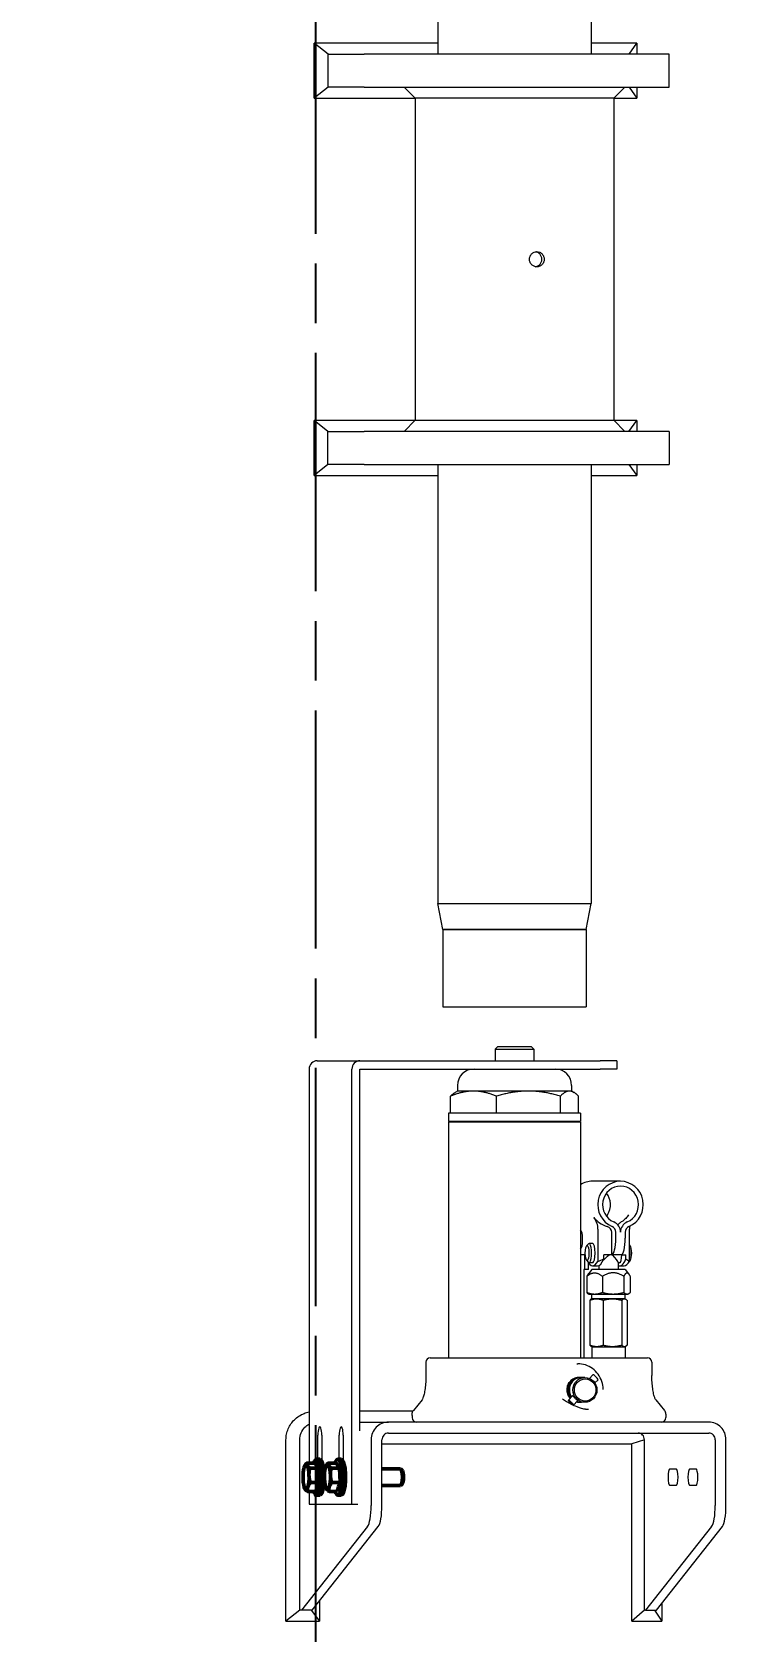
# Model space of a CAD drawing. Header units: inches. Extents: x 15 to 402, y 6 to 261.
# Drawn here: x 297.16 to 312.89, y 74.76 to 111.01 of the extents above; entities that cross this region are included whole.
import ezdxf

# ---------------------------------------------------------------- set-up
doc = ezdxf.new("R2010")
doc.units = ezdxf.units.IN
doc.header["$LTSCALE"] = 12
doc.header["$MEASUREMENT"] = 0
doc.linetypes.add('CHAIN', pattern=[0.7087, 0.4724, -0.0591, 0.1181, -0.0591])
doc.layers.add('Centerline', color=5, linetype='CHAIN', lineweight=25, true_color=0x0000ff)
doc.layers.add('Dimension (ANSI)', color=7, linetype='Continuous', lineweight=25)
doc.layers.add('Visible (ANSI)', color=7, linetype='Continuous', lineweight=50)
doc.styles.add('MEMCOR Medium', font='arial.ttf')
doc.dimstyles.new('Default (ANSI)', dxfattribs={"dimscale": 12, "dimtxt": 0.15, "dimasz": 0.098425, "dimexe": 0.125, "dimexo": 0.0625, "dimgap": 0.031496, "dimtad": 0, "dimtih": 1, "dimtoh": 1, "dimdec": 4, "dimrnd": 1e-08, "dimzin": 3, "dimdsep": 46, "dimlunit": 5, "dimtxsty": 'MEMCOR Medium', "dimcen": 0.09, "dimdle": 0.393701, "dimclrd": 256, "dimclre": 256, "dimclrt": 256, "dimadec": 0, "dimazin": 1, "dimtfac": 0.8, "dimtofl": 0, "dimtmove": 0, "dimatfit": 3, "dimfxl": 1, "dimfrac": 1, "dimtolj": 1, "dimtzin": 4, "dimlwd": -1, "dimlwe": -1, "dimarcsym": 0})

# ---------------------------------------------------------------- blocks, each defined once
blk = doc.blocks.new('*D27')
at = {"layer": 'Defpoints', "color": 0, "transparency": 16777216}
for p in [(303.179, 130.769), (255.165, 40.014), (282.974, 40.014)]:
    blk.add_point(p, dxfattribs=at)
at = {"layer": 'Dimension (ANSI)', "transparency": 16777216}
for p, q in [((302.429, 130.769), (253.665, 130.769)), ((255.165, 129.588), (255.165, 91.538)), ((255.165, 41.195), (255.165, 79.246)), ((282.224, 40.014), (253.665, 40.014))]:
    blk.add_line(p, q, dxfattribs=at)
for points in [[(254.968, 129.588), (255.362, 129.588), (255.165, 130.769)], [(254.968, 41.195), (255.362, 41.195), (255.165, 40.014)]]:
    blk.add_solid(points, dxfattribs=at)
at = {"layer": 'Dimension (ANSI)', "transparency": 16777216, "char_height": 1.8, "attachment_point": 5, "style": 'MEMCOR Medium'}
for s, insert in [('\\A1; \\fArial|b0|i0;\\H1.8000;90{\\H0.8x;\\S3#4;} in', (255.165, 87.241)), ('\\A1;[2305.2 mm]{\\P\\fArial|b0|i0;\\H1.8000;SHIPPING HEIGHT\\P\\fArial|b0|i0;\\H1.8000;REF.}', (255.165, 81.095))]:
    blk.add_mtext(s, dxfattribs=dict(at, insert=insert))

msp = doc.modelspace()

# ---------------------------------------------------------------- linework, layer by layer
at = {"layer": 'Centerline', "linetype": 'CHAIN', "ltscale": 0.952448}
msp.add_line((303.598631, 41.641518), (303.598631, 131.815395), dxfattribs=at)
at = {"layer": 'Visible (ANSI)', "linetype": 'Continuous', "lineweight": 18}
for p, q in [((306.362723, 121.014122), (306.362723, 110.514122)), ((309.832723, 121.014122), (309.832723, 110.514122)), ((303.560516, 109.515231), (303.560516, 110.763013)), ((306.362723, 110.763013), (303.560516, 110.763013)), ((303.872905, 110.514122), (303.560516, 110.763013)), ((310.866131, 110.763013), (309.832723, 110.763013)), ((310.693495, 110.514122), (310.866131, 110.763013)), ((310.866131, 110.763013), (310.866131, 110.514122)), ((303.872905, 110.514122), (304.687428, 110.514122)), ((303.872905, 109.764122), (303.872905, 110.514122)), ((311.597723, 110.514122), (304.687428, 110.514122)), ((311.597723, 109.764122), (311.597723, 110.514122)), ((303.872905, 109.764122), (303.560516, 109.515231)), ((303.560516, 109.515231), (305.846615, 109.515231)), ((304.687428, 109.764122), (303.872905, 109.764122)), ((304.687428, 109.764122), (311.597723, 109.764122)), ((305.847723, 109.514122), (305.597723, 109.764122)), ((305.847723, 109.514122), (305.847723, 102.214122)), ((310.347723, 109.514122), (305.847723, 109.514122)), ((310.347723, 109.514122), (310.597723, 109.764122)), ((310.347723, 109.514122), (310.347723, 102.214122)), ((310.348832, 109.515231), (310.866131, 109.515231)), ((310.693495, 109.764122), (310.866131, 109.515231)), ((310.866131, 109.764122), (310.866131, 109.515231)), ((303.560516, 100.965231), (303.560516, 102.213013)), ((305.846615, 102.213013), (303.560516, 102.213013)), ((303.8677, 101.964122), (303.560516, 102.213013)), ((303.8677, 101.964122), (304.687428, 101.964122)), ((303.8677, 101.214122), (303.8677, 101.964122)), ((311.597723, 101.964122), (304.687428, 101.964122)), ((305.847723, 102.214122), (305.597723, 101.964122)), ((305.847723, 102.214122), (310.347723, 102.214122)), ((310.347723, 102.214122), (310.597723, 101.964122)), ((310.866131, 102.213013), (310.348832, 102.213013)), ((310.68829, 101.964122), (310.866131, 102.213013)), ((310.866131, 102.213013), (310.866131, 101.964122)), ((311.597723, 101.964122), (311.597723, 101.214122)), ((303.8677, 101.214122), (303.560516, 100.965231)), ((304.687428, 101.214122), (303.8677, 101.214122)), ((304.687428, 101.214122), (311.597723, 101.214122)), ((306.362723, 101.214122), (306.362723, 91.264122)), ((309.832723, 101.214122), (309.832723, 91.264122)), ((310.68829, 101.214122), (310.866131, 100.965231)), ((310.866131, 101.214122), (310.866131, 100.965231)), ((303.560516, 100.965231), (306.362723, 100.965231)), ((309.832723, 100.965231), (310.866131, 100.965231)), ((306.362723, 91.264122), (309.832723, 91.264122)), ((306.362723, 91.264122), (309.585534, 91.264122)), ((306.472723, 90.674122), (306.362723, 91.264122)), ((309.585534, 91.264122), (309.832723, 91.264122)), ((309.722723, 90.674122), (309.832723, 91.264122)), ((306.472723, 90.674122), (309.722723, 90.674122)), ((306.472723, 90.674122), (306.472723, 88.924122)), ((309.722723, 90.674122), (306.472723, 90.674122)), ((309.722723, 90.674122), (309.722723, 88.924122)), ((306.472723, 88.924122), (309.722723, 88.924122)), ((307.710223, 88.014122), (307.660223, 87.964122)), ((307.660223, 87.964122), (308.535223, 87.964122)), ((307.660223, 87.964122), (307.660223, 87.701622)), ((308.485223, 88.014122), (307.710223, 88.014122)), ((308.485223, 88.014122), (308.535223, 87.964122)), ((308.535223, 87.964122), (308.535223, 87.701622)), ((303.443297, 87.514083), (303.443297, 78.584759)), ((303.625234, 87.701622), (304.595641, 87.701622)), ((304.413705, 77.654013), (304.413705, 87.514083)), ((304.595603, 79.312521), (304.595603, 87.514083)), ((304.595641, 87.701622), (310.038116, 87.701622)), ((304.595641, 87.514122), (310.038116, 87.514122)), ((310.416815, 87.701622), (310.038116, 87.701622)), ((310.416815, 87.514122), (310.038116, 87.514122)), ((310.416815, 87.701622), (310.416815, 87.514122)), ((306.804098, 87.139122), (306.804098, 87.014122)), ((309.391349, 87.139122), (309.391349, 87.014122)), ((306.648598, 86.514122), (306.648598, 86.89858)), ((306.804098, 87.014122), (306.752236, 86.984179)), ((307.167797, 87.014122), (306.804098, 87.014122)), ((308.411559, 87.014122), (307.167797, 87.014122)), ((307.686996, 86.514122), (307.686996, 86.89858)), ((309.341485, 87.014122), (308.411559, 87.014122)), ((309.136122, 86.514122), (309.136122, 86.89858)), ((309.391349, 87.014122), (309.341485, 87.014122)), ((309.391349, 87.014122), (309.443211, 86.984179)), ((309.546849, 86.514122), (309.546849, 86.89858)), ((306.648598, 86.514122), (306.603973, 86.514122)), ((306.603973, 86.514122), (306.603973, 86.326622)), ((309.591473, 86.326622), (306.603973, 86.326622)), ((309.591473, 86.306622), (306.603973, 86.306622)), ((306.603973, 86.306622), (306.603973, 80.970372)), ((307.686996, 86.514122), (306.648598, 86.514122)), ((306.728973, 86.306622), (306.728973, 86.326622)), ((309.136122, 86.514122), (307.686996, 86.514122)), ((309.591473, 86.514122), (309.136122, 86.514122)), ((309.466473, 86.306622), (309.466473, 86.326622)), ((309.591473, 86.514122), (309.591473, 86.326622)), ((309.591473, 86.306622), (309.591473, 80.970372)), ((310.498864, 84.970372), (309.862034, 84.970372)), ((309.987381, 83.883469), (309.987381, 83.155949)), ((310.301175, 83.305372), (310.301175, 83.816164)), ((310.39215, 83.680372), (310.39215, 83.816164)), ((310.605578, 83.816164), (310.605578, 83.680372)), ((310.702849, 83.155949), (310.702849, 83.883469)), ((309.730636, 83.506837), (309.776109, 83.555249)), ((309.868203, 83.562199), (309.78938, 83.562199)), ((310.721238, 83.506837), (310.702849, 83.526414)), ((309.686252, 83.305372), (309.591473, 83.305372)), ((309.690327, 82.970372), (309.690327, 83.29299)), ((309.730636, 83.180061), (309.776109, 83.131649)), ((309.7761, 82.970372), (309.7761, 83.114419)), ((309.868203, 83.124699), (309.78938, 83.124699)), ((309.868203, 83.055372), (309.974917, 83.055372)), ((310.007187, 83.062469), (310.007187, 82.970372)), ((310.120781, 83.209471), (310.120781, 83.305372)), ((310.301175, 83.305372), (310.120781, 83.305372)), ((310.514602, 83.305372), (310.301175, 83.305372)), ((310.444687, 83.131234), (310.444687, 82.970372)), ((310.476957, 83.124699), (310.444687, 83.124699)), ((310.476957, 83.055372), (310.583671, 83.055372)), ((310.514602, 83.305372), (310.622822, 83.305372)), ((310.622822, 83.209471), (310.622822, 83.305372)), ((310.721238, 83.180061), (310.702849, 83.160484)), ((309.7761, 82.970372), (309.664179, 82.970372)), ((309.664179, 82.970372), (309.664179, 80.970372)), ((309.735847, 82.815228), (309.735847, 82.446948)), ((309.850937, 82.970372), (309.770897, 82.874984)), ((310.600937, 82.970372), (309.850937, 82.970372)), ((310.087031, 82.815228), (310.087031, 82.446948)), ((310.57712, 82.815228), (310.57712, 82.446948)), ((310.600937, 82.970372), (310.680977, 82.874984)), ((310.716027, 82.815228), (310.716027, 82.446948)), ((309.788437, 82.407872), (309.770897, 82.417998)), ((309.911439, 82.407872), (309.788437, 82.407872)), ((309.850937, 82.307872), (309.835903, 82.299192)), ((309.850937, 82.307872), (309.850937, 82.407872)), ((309.956367, 82.307872), (309.850937, 82.307872)), ((310.332075, 82.407872), (309.911439, 82.407872)), ((310.316913, 82.307872), (309.956367, 82.307872)), ((310.586483, 82.307872), (310.316913, 82.307872)), ((310.646573, 82.407872), (310.332075, 82.407872)), ((310.600937, 82.307872), (310.586483, 82.307872)), ((310.600937, 82.307872), (310.600937, 82.407872)), ((310.600937, 82.307872), (310.615971, 82.299192)), ((310.663437, 82.407872), (310.646573, 82.407872)), ((310.663437, 82.407872), (310.680977, 82.417998)), ((309.80586, 82.274378), (309.80586, 81.253866)), ((310.106874, 82.274378), (310.106874, 81.253866)), ((310.526951, 82.274378), (310.526951, 81.253866)), ((310.646014, 82.274378), (310.646014, 81.253866)), ((309.850937, 81.220372), (309.835903, 81.229052)), ((309.850937, 81.220372), (309.956367, 81.220372)), ((309.850937, 81.220372), (309.850937, 80.970372)), ((309.956367, 81.220372), (310.316913, 81.220372)), ((310.316913, 81.220372), (310.586483, 81.220372)), ((310.586483, 81.220372), (310.600937, 81.220372)), ((310.600937, 81.220372), (310.615971, 81.229052)), ((310.600937, 81.220372), (310.600937, 80.970372)), ((306.089347, 80.870372), (306.089347, 80.569903)), ((306.189347, 80.970372), (306.938077, 80.970372)), ((306.938077, 80.970372), (311.109618, 80.970372)), ((311.209618, 80.870372), (311.209618, 80.569903)), ((309.506244, 80.835997), (309.528697, 80.835997)), ((309.555289, 80.523497), (309.552957, 80.523497)), ((309.573951, 80.523497), (309.571618, 80.523497)), ((309.592613, 80.523497), (309.59028, 80.523497)), ((309.69124, 80.523497), (309.608942, 80.523497)), ((309.874291, 80.585213), (309.794233, 80.50269)), ((309.98913, 80.473805), (309.917289, 80.399752)), ((306.001039, 80.019759), (305.805795, 79.77529)), ((309.410401, 80.107038), (309.31693, 80.010689)), ((309.52524, 79.995629), (309.431769, 79.89928)), ((309.56462, 79.960997), (309.562288, 79.960997)), ((309.583282, 79.960997), (309.580949, 79.960997)), ((309.601944, 79.960997), (309.599611, 79.960997)), ((309.69124, 79.960997), (309.618273, 79.960997)), ((311.297926, 80.019759), (311.49317, 79.77529)), ((305.795101, 79.759271), (304.595603, 79.759271)), ((304.595603, 79.514122), (305.238628, 79.514122)), ((312.499238, 79.514122), (305.238628, 79.514122)), ((305.775329, 79.665044), (305.775329, 79.614122)), ((311.523636, 79.665044), (311.523636, 79.614122)), ((302.918876, 75.003176), (302.918876, 79.114122)), ((303.229394, 75.248325), (303.229394, 79.114122)), ((303.640411, 78.670122), (303.640411, 79.216513)), ((303.731387, 79.216513), (303.731387, 78.624233)), ((304.125615, 78.670122), (304.125615, 79.216513)), ((304.216591, 79.216513), (304.216591, 78.624233)), ((304.84888, 79.114122), (304.84888, 77.625624)), ((305.092473, 77.625624), (305.092473, 79.114122)), ((305.238628, 79.264122), (312.499238, 79.264122)), ((311.039744, 79.114122), (310.757021, 79.018973)), ((311.039744, 75.248325), (311.039744, 79.114122)), ((312.645393, 79.114122), (312.645393, 77.625624)), ((312.888986, 77.625624), (312.888986, 79.114122)), ((305.092473, 79.018973), (310.646953, 79.018973)), ((310.646953, 79.018973), (310.757021, 79.018973)), ((310.757021, 75.003176), (310.757021, 79.018973)), ((311.619054, 78.451622), (311.759648, 78.451622)), ((312.068956, 78.451622), (312.20955, 78.451622)), ((311.759648, 78.076622), (311.619054, 78.076622)), ((312.20955, 78.076622), (312.068956, 78.076622)), ((303.443297, 77.943485), (303.443297, 77.654013)), ((303.443297, 77.654013), (304.413705, 77.654013)), ((304.413705, 77.654013), (304.544498, 77.654013)), ((304.767264, 77.14481), (303.271974, 75.248325)), ((303.515566, 75.248325), (305.010856, 77.14481)), ((312.563776, 77.14481), (311.068486, 75.248325)), ((311.312079, 75.248325), (312.807369, 77.14481)), ((303.681833, 75.459202), (303.681833, 75.003176)), ((303.229394, 75.248325), (302.918876, 75.003176)), ((303.271974, 75.248325), (303.229394, 75.248325)), ((303.515566, 75.248325), (303.271974, 75.248325)), ((303.486823, 75.248325), (303.681833, 75.003176)), ((311.039744, 75.248325), (310.757021, 75.003176)), ((311.068486, 75.248325), (311.039744, 75.248325)), ((311.068486, 75.248325), (311.312079, 75.248325)), ((311.269499, 75.248325), (311.436713, 75.003176)), ((311.436713, 75.4064), (311.436713, 75.003176)), ((302.918876, 75.003176), (303.681833, 75.003176)), ((310.757021, 75.003176), (311.436713, 75.003176))]:
    msp.add_line(p, q, dxfattribs=at)
at = {"layer": 'Visible (ANSI)'}
for p, q in [((303.343017, 78.517395), (303.34646, 78.524215)), ((303.571967, 78.584759), (303.384827, 78.584759)), ((303.645365, 78.46751), (303.458226, 78.46751)), ((303.571967, 78.584759), (303.608666, 78.526135)), ((303.59678, 78.545122), (303.608289, 78.545122)), ((303.608289, 78.670122), (303.685899, 78.670122)), ((303.608666, 78.526135), (303.645365, 78.46751)), ((303.645365, 78.46751), (303.651398, 78.307192)), ((303.828221, 78.517395), (303.831664, 78.524215)), ((304.05717, 78.584759), (303.870031, 78.584759)), ((304.130569, 78.46751), (303.943429, 78.46751)), ((304.05717, 78.584759), (304.09387, 78.526135)), ((304.081983, 78.545122), (304.093493, 78.545122)), ((304.093493, 78.670122), (304.171103, 78.670122)), ((304.09387, 78.526135), (304.130569, 78.46751)), ((304.130569, 78.46751), (304.136601, 78.307192)), ((305.092473, 78.451622), (305.511483, 78.451622)), ((305.55773, 78.408544), (305.522857, 78.445666)), ((303.343017, 78.010849), (303.34341, 78.010071)), ((303.65743, 78.146874), (303.470291, 78.146874)), ((303.626764, 78.045179), (303.596097, 77.943485)), ((303.60805, 77.983122), (303.608289, 77.983122)), ((303.65743, 78.146874), (303.626764, 78.045179)), ((303.651398, 78.307192), (303.65743, 78.146874)), ((303.828221, 78.010849), (303.828613, 78.010071)), ((304.142634, 78.146874), (303.955495, 78.146874)), ((304.111968, 78.045179), (304.081301, 77.943485)), ((304.093254, 77.983122), (304.093493, 77.983122)), ((304.142634, 78.146874), (304.111968, 78.045179)), ((304.136601, 78.307192), (304.142634, 78.146874)), ((305.092473, 78.076622), (305.511483, 78.076622)), ((305.55773, 78.1197), (305.522857, 78.082578)), ((303.596097, 77.943485), (303.408958, 77.943485)), ((303.608289, 77.858122), (303.685899, 77.858122)), ((304.081301, 77.943485), (303.894162, 77.943485)), ((304.093493, 77.858122), (304.171103, 77.858122))]:
    msp.add_line(p, q, dxfattribs=at)
at = {"layer": 'Visible (ANSI)', "linetype": 'Continuous', "lineweight": 18}
for centre, radius, start, end in [((307.179098, 87.139122), 0.375, 90, 180), ((309.016349, 87.139122), 0.375, 0, 90), ((306.189347, 80.870372), 0.1, 90, 180), ((311.109618, 80.870372), 0.1, 0, 90), ((305.875329, 79.614122), 0.1, 180, 270), ((311.423636, 79.614122), 0.1, 270, 0)]:
    msp.add_arc(centre, radius, start, end, dxfattribs=at)
for centre, major_axis, ratio, start_param, end_param in [((303.625234, 87.514083), (0, 0.187539), 0.970125941, 0, 1.570796327), ((304.595641, 87.514083), (0, 0.187539), 0.970125941, 0, 1.570796327), ((304.595641, 87.514083), (0, 0.0000394), 0.970125941, 0, 1.570796327), ((309.862034, 84.439122), (0, 0.53125), 0.970125941, 0, 0.552685051), ((310.498864, 84.439122), (0, -0.53125), 0.970125941, 0.381636227, 5.90154908), ((310.498864, 84.439122), (0, -0.42125), 0.970125941, 0.381636227, 5.90154908), ((309.862034, 84.439122), (0, -0.42125), 0.970125941, 1.001766736, 2.248271628), ((310.434575, 84.439122), (0.644262, 0), 0.824587351, 3.710622245, 4.330752753), ((309.381017, 83.883469), (0.606364, 0), 0.824587351, 0, 0.569029591), ((310.704831, 83.883469), (0, -0.61), 0.970125941, 4.143359389, 4.220500478), ((309.587695, 83.649122), (0, -0.21875), 0.242601854, 0.071260826, 3.070331828), ((310.131393, 83.816164), (0.169782, 0), 0.824587351, 0, 1.1891601), ((310.256333, 83.816164), (0, 0.14), 0.970125941, 4.71238898, 5.90154908), ((310.256333, 83.816164), (0, 0.25), 0.970125941, 4.71238898, 5.90154908), ((310.623734, 83.816164), (0, -0.25), 0.970125941, 3.90716561, 4.000959994), ((310.741396, 83.816164), (0, 0.25), 0.970125941, 0.381636227, 1.570796327), ((310.741396, 83.816164), (0, 0.14), 0.970125941, 0.381636227, 1.570796327), ((311.066611, 83.883469), (0, -0.5), 0.727524087, 4.5732119, 4.71238898), ((309.78938, 83.343449), (0, 0.21875), 0.242601854, 2.888837483, 6.535940478), ((309.868203, 83.343449), (0, 0.21875), 0.242601854, 3.141592654, 6.283185307), ((310.301175, 83.680372), (0, -0.375), 0.242601854, 0, 1.570796327), ((310.514602, 83.680372), (0, -0.375), 0.242601854, 0, 1.570796327), ((310.662494, 83.343449), (0, 0.21875), 0.242601854, 4.005569095, 5.419208866), ((310.711, 83.343449), (0, 0.16875), 0.242601854, 3.394347824, 6.030430137), ((309.868203, 84.305372), (0, 1.25), 0.242601854, 2.498091545, 2.583551274), ((309.868203, 84.305372), (0, -1.25), 0.242601854, 5.85751858, 6.687077141), ((309.974917, 84.305372), (0, -1.25), 0.242601854, 0, 0.50179497), ((309.391629, 84.305372), (1.51591, 0), 0.824587353, 5.116280816, 5.214183953), ((310.225937, 83.343449), (0.21711, 0.21711), 0.123140277, 4.0301093, 4.65995536), ((310.225937, 83.343449), (0.21711, -0.21711), 0.123140277, 0.122523465, 1.273315775), ((310.476957, 84.305372), (0, -1.25), 0.242601854, 6.176570119, 6.784980277), ((310.476957, 83.343449), (0, -0.21875), 0.242601854, 0, 1.395839241), ((310.583671, 84.305372), (0, -1.25), 0.242601854, 0, 0.403891833), ((311.060245, 84.305372), (0, 1.25), 0.727524087, 2.639797683, 2.737700819), ((309.93171, 80.529509), (0.05742, -0.055704), 0.171545416, 0, 3.141592668), ((305.238628, 79.114122), (0, 0.4), 0.974370065, 0, 1.570796327), ((312.499238, 79.114122), (0, 0.4), 0.974370065, 4.71238898, 6.283185307), ((303.685899, 79.216513), (0, 0.1875), 0.242601854, 4.71238898, 7.853981634), ((304.171103, 79.216513), (0, 0.1875), 0.242601854, 4.71238898, 7.853981634), ((305.238628, 79.114122), (0, 0.15), 0.974370065, 0, 1.570796327), ((312.499238, 79.114122), (0, 0.15), 0.974370065, 4.71238898, 6.283185307), ((311.619054, 78.264122), (0, -0.1875), 0.224951054, 3.141592654, 6.283185307), ((311.759648, 78.264122), (0, 0.1875), 0.224951054, 3.141592654, 6.283185307), ((312.068956, 78.264122), (0, -0.1875), 0.224951054, 3.141592654, 6.283185307), ((312.20955, 78.264122), (0, 0.1875), 0.224951054, 3.141592654, 6.283185307), ((304.736405, 77.625624), (0, -0.5), 0.224951054, 0.277922798, 1.570796327), ((304.979997, 77.625624), (0, -0.5), 0.224951054, 0.277922798, 1.570796327), ((312.532918, 77.625624), (0, -0.5), 0.224951054, 0.277922798, 1.570796327), ((312.77651, 77.625624), (0, -0.5), 0.224951054, 0.277922798, 1.570796327)]:
    msp.add_ellipse(centre, major_axis=major_axis, ratio=ratio, start_param=start_param, end_param=end_param, dxfattribs=at)
for centre, major_axis, ratio in [((309.740874, 83.343449), (0, -0.16875), 0.242601854), ((309.69124, 80.242247), (0, -0.28125), 0.970125941), ((309.698518, 80.242247), (0, 0.25125), 0.970125941), ((309.37435, 79.954985), (0.05742, -0.055704), 0.171545416)]:
    msp.add_ellipse(centre, major_axis=major_axis, ratio=ratio, dxfattribs=at)
at = {"layer": 'Visible (ANSI)'}
for centre, major_axis, start_param, end_param in [((303.608289, 78.264122), (0, -0.406), 5.622783519, 10.085179749), ((304.093493, 78.264122), (0, -0.406), 5.622783519, 10.085179749), ((303.372545, 78.264122), (0, -0.281), 3.819072223, 4.866269774), ((303.372545, 78.264122), (0, 0.281), 5.913467325, 6.960664877), ((303.372545, 78.264122), (0, 0.281), 4.866269774, 5.913467325), ((303.608289, 78.264122), (0, 0.281), 3.141592654, 6.283185307), ((303.685899, 78.264122), (0, -0.406), 0, 3.141592654), ((303.857748, 78.264122), (0, -0.281), 3.819072223, 4.866269774), ((303.857748, 78.264122), (0, 0.281), 5.913467325, 6.960664877), ((303.857748, 78.264122), (0, 0.281), 4.866269774, 5.913467325), ((304.093493, 78.264122), (0, 0.281), 3.141592654, 6.283185307), ((304.171103, 78.264122), (0, -0.406), 0, 3.141592654), ((305.511483, 78.264122), (0, 0.1875), 3.141592654, 6.283185307), ((305.548682, 78.264122), (0, -0.14916), 0.252728651, 2.888864002), ((303.372545, 78.264122), (0, -0.281), 4.866269774, 5.913467325), ((303.372545, 78.264122), (0, -0.281), 5.913467325, 6.960664877), ((303.372545, 78.264122), (0, 0.281), 3.819072223, 4.866269774), ((303.857748, 78.264122), (0, -0.281), 4.866269774, 5.913467325), ((303.857748, 78.264122), (0, -0.281), 5.913467325, 6.960664877), ((303.857748, 78.264122), (0, 0.281), 3.819072223, 4.866269774)]:
    msp.add_ellipse(centre, major_axis=major_axis, ratio=0.242601854, start_param=start_param, end_param=end_param, dxfattribs=at)
at = {"layer": 'Visible (ANSI)', "linetype": 'Continuous', "lineweight": 18}
for points, knots in [([(308.603863, 105.692247), (308.582827, 105.692247), (308.560316, 105.696563), (308.518779, 105.714107), (308.499755, 105.727333), (308.469655, 105.757843), (308.45657, 105.777165), (308.439198, 105.819509), (308.434914, 105.842532), (308.434914, 105.885712), (308.439198, 105.908735), (308.45657, 105.951079), (308.469655, 105.970401), (308.499755, 106.000911), (308.518779, 106.014137), (308.560316, 106.03168), (308.582827, 106.035997), (308.603863, 106.035997)], [0.658064209, 0.658064209, 0.658064209, 0.658064209, 0.822580166, 0.822580166, 0.987096123, 0.987096123, 1.15161227, 1.15161227, 1.316128418, 1.316128418, 1.480644565, 1.480644565, 1.645160712, 1.645160712, 1.809676669, 1.809676669, 1.974192626, 1.974192626, 1.974192626, 1.974192626]), ([(308.715689, 105.864122), (308.715689, 105.885714), (308.711569, 105.908739), (308.694787, 105.951082), (308.682122, 105.970402), (308.652811, 106.00091), (308.634208, 106.014136), (308.601854, 106.027998), (308.589341, 106.031589), (308.57682, 106.033706)], [0, 0, 0, 0, 0.1645336651, 0.1645336651, 0.3290673301, 0.3290673301, 0.4936006965, 0.4936006965, 0.5890830977, 0.5890830977, 0.5890830977, 0.5890830977]), ([(308.603863, 106.035997), (308.6249, 106.035997), (308.647256, 106.03168), (308.688236, 106.014137), (308.706865, 106.000911), (308.736222, 105.970401), (308.748911, 105.951079), (308.765726, 105.908735), (308.769854, 105.885712), (308.769854, 105.864122), (308.769854, 105.842532), (308.765726, 105.819509), (308.748911, 105.777165), (308.736222, 105.757843), (308.706865, 105.727333), (308.688236, 105.714107), (308.647256, 105.696563), (308.6249, 105.692247), (308.603863, 105.692247)], [1.974192626, 1.974192626, 1.974192626, 1.974192626, 2.138708584, 2.138708584, 2.303224541, 2.303224541, 2.467740688, 2.467740688, 2.632256835, 2.632256835, 2.632256835, 2.796772982, 2.796772982, 2.961289129, 2.961289129, 3.125805087, 3.125805087, 3.290321044, 3.290321044, 3.290321044, 3.290321044]), ([(308.57682, 105.694538), (308.589341, 105.696655), (308.601854, 105.700246), (308.634208, 105.714108), (308.652811, 105.727334), (308.682122, 105.757842), (308.694787, 105.777162), (308.711569, 105.819505), (308.715689, 105.84253), (308.715689, 105.864122)], [2.0434531539, 2.0434531539, 2.0434531539, 2.0434531539, 2.1389355551, 2.1389355551, 2.3034689215, 2.3034689215, 2.4680025866, 2.4680025866, 2.6325362516, 2.6325362516, 2.6325362516, 2.6325362516]), ([(310.679378, 84.212146), (310.659966, 84.180862), (310.637883, 84.15146), (310.593344, 84.102815), (310.570769, 84.083368), (310.539246, 84.061174), (310.527966, 84.054244), (310.516585, 84.048178)], [-1.4535323267, -1.4535323267, -1.4535323267, -1.4535323267, -1.1705534431, -1.1705534431, -0.8875745596, -0.8875745596, -0.7342713499, -0.7342713499, -0.7342713499, -0.7342713499]), ([(310.516585, 84.048178), (310.499017, 84.038771), (310.482085, 84.025823), (310.46314, 84.005438), (310.459391, 84.001078), (310.455672, 83.99641)], [0.5698962709, 0.5698962709, 0.5698962709, 0.5698962709, 0.8059027719, 0.8059027719, 0.8635468339, 0.8635468339, 0.8635468339, 0.8635468339]), ([(306.089347, 80.569903), (306.089347, 80.517513), (306.087713, 80.465125), (306.081321, 80.364125), (306.07656, 80.315516), (306.06437, 80.22576), (306.056928, 80.184606), (306.04033, 80.113415), (306.031099, 80.08334), (306.013737, 80.039455), (306.005167, 80.02511), (306.001319, 80.020113), (306.001174, 80.019928), (306.001039, 80.019759)], [1.570796327, 1.570796327, 1.570796327, 1.570796327, 1.825973888, 1.825973888, 2.081151449, 2.081151449, 2.336329011, 2.336329011, 2.591506572, 2.591506572, 2.836371159, 2.836371159, 2.846684133, 2.846684133, 2.846684133, 2.846684133]), ([(309.552957, 80.523497), (309.529222, 80.523497), (309.505598, 80.520236), (309.459648, 80.507316), (309.437535, 80.497672), (309.386952, 80.466837), (309.360665, 80.442675), (309.318089, 80.384697), (309.302394, 80.351267), (309.284537, 80.280216), (309.282459, 80.243313), (309.292116, 80.17093), (309.303628, 80.136121), (309.331612, 80.085918), (309.343933, 80.068662), (309.357978, 80.053001)], [-16.493275383, -16.493275383, -16.493275383, -16.493275383, -16.30466323, -16.30466323, -16.114805784, -16.114805784, -15.838348084, -15.838348084, -15.556511065, -15.556511065, -15.277042507, -15.277042507, -15.000044981, -15.000044981, -14.837818221, -14.837818221, -14.837818221, -14.837818221]), ([(309.359194, 80.054254), (309.34725, 80.067731), (309.336568, 80.08238), (309.30888, 80.12915), (309.296484, 80.163596), (309.284931, 80.235757), (309.286063, 80.272814), (309.302105, 80.344276), (309.316864, 80.377989), (309.357792, 80.437072), (309.383439, 80.461999), (309.443106, 80.500701), (309.476694, 80.513845), (309.528892, 80.522732), (309.546197, 80.523912), (309.563451, 80.523368)], [-2.216054223, -2.216054223, -2.216054223, -2.216054223, -2.077179172, -2.077179172, -1.800507874, -1.800507874, -1.520293729, -1.520293729, -1.239659034, -1.239659034, -0.962969243, -0.962969243, -0.680307281, -0.680307281, -0.542479092, -0.542479092, -0.542479092, -0.542479092]), ([(309.571616, 80.523497), (309.56358, 80.523497), (309.555536, 80.523123), (309.512345, 80.519086), (309.478167, 80.508643), (309.416104, 80.474873), (309.388715, 80.452051), (309.343289, 80.396024), (309.325974, 80.363103), (309.305017, 80.292823), (309.301335, 80.256239), (309.307742, 80.183551), (309.317742, 80.148133), (309.343428, 80.096878), (309.354791, 80.079319), (309.367898, 80.063227)], [-11.987219716, -11.987219716, -11.987219716, -11.987219716, -11.923148901, -11.923148901, -11.642581456, -11.642581456, -11.36604087, -11.36604087, -11.08169527, -11.08169527, -10.803406962, -10.803406962, -10.525403075, -10.525403075, -10.365478423, -10.365478423, -10.365478423, -10.365478423]), ([(309.36917, 80.064538), (309.358, 80.078419), (309.348115, 80.093382), (309.322628, 80.141218), (309.311774, 80.176224), (309.303473, 80.248682), (309.30622, 80.285462), (309.325365, 80.356203), (309.341729, 80.389426), (309.385484, 80.446603), (309.412227, 80.470213), (309.473419, 80.50584), (309.507399, 80.517297), (309.555708, 80.523193), (309.56893, 80.523784), (309.582111, 80.523368)], [-6.687557552, -6.687557552, -6.687557552, -6.687557552, -6.550339786, -6.550339786, -6.2735198, -6.2735198, -5.994604043, -5.994604043, -5.71184336, -5.71184336, -5.435473357, -5.435473357, -5.154205072, -5.154205072, -5.048968221, -5.048968221, -5.048968221, -5.048968221]), ([(309.590279, 80.523497), (309.586803, 80.523497), (309.583325, 80.523427), (309.544185, 80.52185), (309.509173, 80.513058), (309.445257, 80.482149), (309.416819, 80.460634), (309.369326, 80.40728), (309.350794, 80.375868), (309.326331, 80.307006), (309.320786, 80.270173), (309.323854, 80.196982), (309.332136, 80.161317), (309.355292, 80.108918), (309.365864, 80.090722), (309.378269, 80.073917)], [-7.47976339, -7.47976339, -7.47976339, -7.47976339, -7.452093404, -7.452093404, -7.168448934, -7.168448934, -6.891339244, -6.891339244, -6.611911602, -6.611911602, -6.329845298, -6.329845298, -6.053348763, -6.053348763, -5.892592444, -5.892592444, -5.892592444, -5.892592444]), ([(309.379597, 80.075286), (309.369211, 80.089534), (309.360128, 80.104776), (309.336924, 80.153518), (309.327652, 80.188933), (309.322526, 80.262216), (309.327092, 80.2994), (309.349789, 80.36902), (309.367434, 80.400867), (309.413446, 80.455564), (309.441354, 80.47793), (309.504409, 80.510622), (309.539072, 80.520391), (309.583312, 80.523478), (309.592054, 80.523643), (309.600773, 80.523368)], [-11.159631181, -11.159631181, -11.159631181, -11.159631181, -11.023965895, -11.023965895, -10.747518044, -10.747518044, -10.464034921, -10.464034921, -10.18538219, -10.18538219, -9.907760057, -9.907760057, -9.624926797, -9.624926797, -9.555352794, -9.555352794, -9.555352794, -9.555352794]), ([(309.608942, 80.523497), (309.573869, 80.523497), (309.53914, 80.516376), (309.474547, 80.488784), (309.445243, 80.468687), (309.395346, 80.417614), (309.375367, 80.386976), (309.348014, 80.319428), (309.340886, 80.283182), (309.340605, 80.210175), (309.347275, 80.174112), (309.367981, 80.120821), (309.377608, 80.102312), (309.389097, 80.085079)], [-2.972007741, -2.972007741, -2.972007741, -2.972007741, -2.693159029, -2.693159029, -2.416610786, -2.416610786, -2.135972908, -2.135972908, -1.8559664, -1.8559664, -1.579075232, -1.579075232, -1.419810661, -1.419810661, -1.419810661, -1.419810661]), ([(310.107554, 80.255405), (310.106236, 80.316378), (310.095692, 80.377138), (310.057066, 80.492631), (310.028987, 80.54735), (309.957783, 80.645584), (309.914664, 80.689082), (309.817343, 80.760611), (309.763154, 80.788624), (309.648866, 80.826322), (309.588787, 80.835997), (309.528697, 80.835997)], [0.022274927, 0.022274927, 0.022274927, 0.022274927, 0.331979207, 0.331979207, 0.641683487, 0.641683487, 0.951387767, 0.951387767, 1.261092047, 1.261092047, 1.570796327, 1.570796327, 1.570796327, 1.570796327]), ([(311.297926, 80.019759), (311.295719, 80.022522), (311.290833, 80.029837), (311.278292, 80.055697), (311.27012, 80.07696), (311.253496, 80.133114), (311.245071, 80.169571), (311.230588, 80.251599), (311.224503, 80.297189), (311.215299, 80.393872), (311.212175, 80.444967), (311.20997, 80.521138), (311.209618, 80.545521), (311.209618, 80.569903)], [3.436501174, 3.436501174, 3.436501174, 3.436501174, 3.605422225, 3.605422225, 3.828096641, 3.828096641, 4.083274202, 4.083274202, 4.338451763, 4.338451763, 4.593629324, 4.593629324, 4.71238898, 4.71238898, 4.71238898, 4.71238898]), ([(305.775329, 79.665044), (305.775329, 79.671361), (305.775522, 79.677675), (305.77632, 79.690287), (305.776922, 79.696578), (305.778646, 79.709274), (305.779755, 79.715663), (305.782895, 79.729129), (305.784849, 79.736161), (305.791412, 79.75275), (305.795501, 79.762401), (305.805795, 79.77529)], [4.71238898, 4.71238898, 4.71238898, 4.71238898, 4.967566542, 4.967566542, 5.222744103, 5.222744103, 5.477921664, 5.477921664, 5.733099225, 5.733099225, 5.988276787, 5.988276787, 5.988276787, 5.988276787]), ([(309.186112, 80.038818), (309.241644, 79.999284), (309.303769, 79.959823), (309.41617, 79.901824), (309.457996, 79.882221), (309.530626, 79.853988), (309.557239, 79.844553), (309.617071, 79.826611), (309.651369, 79.817806), (309.689889, 79.81162)], [0, 0, 0, 0, 1.102875214, 1.102875214, 1.677470761, 1.677470761, 1.976891941, 1.976891941, 2.290476077, 2.290476077, 2.290476077, 2.290476077]), ([(309.525217, 79.995637), (309.525703, 79.996142), (309.525646, 79.996962), (309.523816, 80.000222), (309.520701, 80.003463), (309.512438, 80.01141), (309.506731, 80.01666), (309.493722, 80.029057), (309.486437, 80.036228), (309.472574, 80.050518), (309.465124, 80.058536), (309.451113, 80.073991), (309.444528, 80.081411), (309.433388, 80.093465), (309.42807, 80.098917), (309.419208, 80.106277), (309.41564, 80.108157), (309.413188, 80.108157), (309.412082, 80.108157), (309.411141, 80.107774), (309.410409, 80.107016)], [-0.581281497, -0.581281497, -0.581281497, -0.581281497, -0.5390150893, -0.5390150893, -0.4620024339, -0.4620024339, -0.3850081531, -0.3850081531, -0.3080138724, -0.3080138724, -0.2310195916, -0.2310195916, -0.1540253109, -0.1540253109, -0.0770126554, -0.0770126554, 0, 0, 0, 0.0347462477, 0.0347462477, 0.0347462477, 0.0347462477]), ([(309.610108, 79.96112), (309.575786, 79.960083), (309.541556, 79.965593), (309.508762, 79.977525), (309.508361, 79.977672), (309.507962, 79.977819)], [-11.8516672618, -11.8516672618, -11.8516672618, -11.8516672618, -11.5844015818, -11.5844015818, -11.5810978018, -11.5810978018, -11.5810978018, -11.5810978018]), ([(309.512492, 79.982489), (309.543486, 79.969383), (309.576565, 79.962134), (309.612829, 79.961038), (309.615552, 79.960997), (309.618273, 79.960997)], [-1.0006818911, -1.0006818911, -1.0006818911, -1.0006818911, -0.7396374468, -0.7396374468, -0.7184390028, -0.7184390028, -0.7184390028, -0.7184390028]), ([(309.689889, 79.81162), (309.695268, 79.810756), (309.700945, 79.809878), (309.713905, 79.808079), (309.721297, 79.807198), (309.742504, 79.805175), (309.756322, 79.804497), (309.769744, 79.804497)], [0, 0, 0, 0, 0.0434790504, 0.0434790504, 0.0998440461, 0.0998440461, 0.2069812413, 0.2069812413, 0.2069812413, 0.2069812413]), ([(311.49317, 79.77529), (311.500224, 79.766458), (311.504171, 79.759133), (311.511679, 79.743423), (311.514072, 79.735916), (311.517923, 79.721854), (311.519241, 79.715355), (311.521326, 79.702538), (311.52207, 79.696241), (311.523137, 79.683629), (311.523454, 79.677323), (311.523617, 79.669021), (311.523636, 79.667032), (311.523636, 79.665044)], [0.294908521, 0.294908521, 0.294908521, 0.294908521, 0.469762411, 0.469762411, 0.724939972, 0.724939972, 0.980117533, 0.980117533, 1.235295095, 1.235295095, 1.490472656, 1.490472656, 1.570796327, 1.570796327, 1.570796327, 1.570796327]), ([(302.918876, 79.114122), (302.918876, 79.154592), (302.922886, 79.196391), (302.939703, 79.279421), (302.952505, 79.320652), (302.986229, 79.399612), (303.007178, 79.437408), (303.055387, 79.507216), (303.082648, 79.539227), (303.141402, 79.596778), (303.175086, 79.624116), (303.248307, 79.67221), (303.287842, 79.692971), (303.3661, 79.724628), (303.404562, 79.736321), (303.443298, 79.744522)], [-5.004527126, -5.004527126, -5.004527126, -5.004527126, -4.696144982, -4.696144982, -4.387762838, -4.387762838, -4.079380695, -4.079380695, -3.770998551, -3.770998551, -3.45254207, -3.45254207, -3.13408559, -3.13408559, -2.847271759, -2.847271759, -2.847271759, -2.847271759]), ([(303.229394, 79.114122), (303.229394, 79.164296), (303.239737, 79.217696), (303.281417, 79.315668), (303.312739, 79.360246), (303.375608, 79.421972), (303.40792, 79.445825), (303.443328, 79.46479)], [3.101370524, 3.101370524, 3.101370524, 3.101370524, 3.483693789, 3.483693789, 3.866017054, 3.866017054, 4.155101655, 4.155101655, 4.155101655, 4.155101655]), ([(311.039744, 79.114122), (311.039744, 79.133066), (311.036235, 79.153224), (311.022087, 79.190177), (311.011449, 79.206974), (310.986913, 79.233601), (310.971313, 79.245137), (310.937234, 79.260396), (310.918756, 79.264122), (310.901452, 79.264122)], [-1.1629626037, -1.1629626037, -1.1629626037, -1.1629626037, -1.0186117762, -1.0186117762, -0.8742609487, -0.8742609487, -0.7277379288, -0.7277379288, -0.5812149089, -0.5812149089, -0.5812149089, -0.5812149089])]:
    msp.add_open_spline(points, degree=3, knots=knots, dxfattribs=at)
for points, weights in [([(307.167797, 87.014122), (306.926836, 87.014122), (306.648598, 86.89858)], [1.36108457154, 1.36108457154, 1.26336309598]), ([(306.648598, 86.89858), (306.703123, 86.955824), (306.752236, 86.984179)], [1.26336309598, 1.30995943236, 1.33433733055]), ([(307.686996, 86.89858), (307.408758, 87.014122), (307.167797, 87.014122)], [1.26336309598, 1.36108457154, 1.36108457154]), ([(308.411559, 87.014122), (308.075288, 87.014122), (307.686996, 86.89858)], [1.36108457154, 1.36108457154, 1.26336309598]), ([(309.136122, 86.89858), (308.74783, 87.014122), (308.411559, 87.014122)], [1.26336309598, 1.36108457154, 1.36108457154]), ([(309.341485, 87.014122), (309.246176, 87.014122), (309.136122, 86.89858)], [1.36108457154, 1.36108457154, 1.26336309598]), ([(309.546849, 86.89858), (309.436795, 87.014122), (309.341485, 87.014122)], [1.26336309598, 1.36108457154, 1.36108457154]), ([(309.735847, 82.815228), (309.911439, 82.965741), (310.087031, 82.815228)], [1.3976395859, 1.6138551823, 1.3976395859]), ([(309.770897, 82.874984), (309.754288, 82.855189), (309.735847, 82.815228)], [1.47615731381, 1.4491884118, 1.3976395859]), ([(310.57712, 82.815228), (310.332075, 82.965741), (310.087031, 82.815228)], [1.3976395859, 1.6138551823, 1.3976395859]), ([(310.57712, 82.815228), (310.646573, 82.965741), (310.716027, 82.815228)], [1.3976395859, 1.6138551823, 1.3976395859]), ([(309.735847, 82.446948), (309.754288, 82.427588), (309.770897, 82.417998)], [2.02554940853, 2.10025729092, 2.13934236268]), ([(309.911439, 82.407872), (309.829947, 82.407872), (309.735847, 82.446948)], [2.18222620054, 2.18222620054, 2.02554940852]), ([(309.80586, 82.274378), (309.886517, 82.307872), (309.956367, 82.307872)], [3.34375465086, 3.60239497321, 3.60239497321]), ([(310.087031, 82.446948), (309.992931, 82.407872), (309.911439, 82.407872)], [2.02554940853, 2.18222620054, 2.18222620054]), ([(309.956367, 82.307872), (310.026218, 82.307872), (310.106874, 82.274378)], [3.60239497321, 3.60239497321, 3.34375465086]), ([(310.332075, 82.407872), (310.21835, 82.407872), (310.087031, 82.446948)], [2.04395250875, 2.04395250875, 1.89720332115]), ([(310.106874, 82.274378), (310.219434, 82.307872), (310.316913, 82.307872)], [3.34375465086, 3.60239497321, 3.60239497321]), ([(310.316913, 82.307872), (310.414392, 82.307872), (310.526951, 82.274378)], [3.60239497321, 3.60239497321, 3.34375465086]), ([(310.57712, 82.446948), (310.445801, 82.407872), (310.332075, 82.407872)], [1.89720332115, 2.04395250875, 2.04395250875]), ([(310.526951, 82.274378), (310.558854, 82.307872), (310.586483, 82.307872)], [3.34375465086, 3.60239497321, 3.60239497321]), ([(310.646573, 82.407872), (310.61434, 82.407872), (310.57712, 82.446948)], [2.18222620054, 2.18222620054, 2.02554940852]), ([(310.586483, 82.307872), (310.614111, 82.307872), (310.646014, 82.274378)], [3.60239497321, 3.60239497321, 3.34375465086]), ([(310.716027, 82.446948), (310.678807, 82.407872), (310.646573, 82.407872)], [2.02554940853, 2.18222620054, 2.18222620054]), ([(309.835903, 82.299192), (309.821666, 82.290972), (309.80586, 82.274378)], [3.53160280607, 3.46708160015, 3.34375465086]), ([(309.80586, 81.253866), (309.821666, 81.237272), (309.835903, 81.229052)], [3.34375465086, 3.46708160015, 3.53160280607]), ([(309.956367, 81.220372), (309.886517, 81.220372), (309.80586, 81.253866)], [3.60239497321, 3.60239497321, 3.34375465086]), ([(310.106874, 81.253866), (310.026218, 81.220372), (309.956367, 81.220372)], [3.34375465086, 3.60239497321, 3.60239497321]), ([(310.316913, 81.220372), (310.219434, 81.220372), (310.106874, 81.253866)], [3.60239497321, 3.60239497321, 3.34375465086]), ([(310.526951, 81.253866), (310.414392, 81.220372), (310.316913, 81.220372)], [3.34375465086, 3.60239497321, 3.60239497321]), ([(310.586483, 81.220372), (310.558854, 81.220372), (310.526951, 81.253866)], [3.60239497321, 3.60239497321, 3.34375465086]), ([(310.646014, 81.253866), (310.614111, 81.220372), (310.586483, 81.220372)], [3.34375465086, 3.60239497321, 3.60239497321])]:
    msp.add_rational_spline(points, weights, degree=2, dxfattribs=at)
for points in [[(309.498936, 79.968516), (309.519723, 79.963515), (309.540979, 79.960997), (309.562285, 79.960997)], [(309.572784, 79.96112), (309.548127, 79.960375), (309.523445, 79.963006), (309.499383, 79.968976)], [(309.502815, 79.972515), (309.528209, 79.964872), (309.554518, 79.960997), (309.580948, 79.960997)], [(309.591446, 79.96112), (309.561682, 79.960221), (309.531937, 79.964243), (309.503348, 79.973063)], [(309.507351, 79.97719), (309.536984, 79.966477), (309.568185, 79.960997), (309.599611, 79.960997)]]:
    msp.add_open_spline(points, degree=3, dxfattribs=at)
at = {"layer": 'Visible (ANSI)'}
for points, weights in [([(303.34646, 78.524215), (303.360847, 78.552714), (303.384827, 78.584759)], [1.01850427871, 1.02197393786, 1]), ([(303.384827, 78.584759), (303.380146, 78.553342), (303.397178, 78.526135)], [1, 1.0379548493, 1]), ([(303.397178, 78.526135), (303.414211, 78.498927), (303.458226, 78.46751)], [1, 1.0379548493, 1]), ([(303.458226, 78.46751), (303.43711, 78.381596), (303.43991, 78.307192)], [1, 1.0379548493, 1]), ([(303.831664, 78.524215), (303.846051, 78.552714), (303.870031, 78.584759)], [1.01850427871, 1.02197393786, 1]), ([(303.870031, 78.584759), (303.86535, 78.553342), (303.882382, 78.526135)], [1, 1.0379548493, 1]), ([(303.882382, 78.526135), (303.899414, 78.498927), (303.943429, 78.46751)], [1, 1.0379548493, 1]), ([(303.943429, 78.46751), (303.922314, 78.381596), (303.925114, 78.307192)], [1, 1.0379548493, 1]), ([(303.347911, 78.002109), (303.345422, 78.006084), (303.34341, 78.010071)], [1, 1.00537105843, 1.00922198074]), ([(303.408958, 77.943485), (303.364943, 77.974902), (303.347911, 78.002109)], [1, 1.0379548493, 1]), ([(303.415276, 78.045179), (303.401044, 77.997983), (303.408958, 77.943485)], [1, 1.0379548493, 1]), ([(303.470291, 78.146874), (303.429509, 78.092376), (303.415276, 78.045179)], [1, 1.0379548493, 1]), ([(303.43991, 78.307192), (303.44271, 78.232788), (303.470291, 78.146874)], [1, 1.0379548493, 1]), ([(303.833114, 78.002109), (303.830626, 78.006084), (303.828613, 78.010071)], [1, 1.00537105843, 1.00922198074]), ([(303.894162, 77.943485), (303.850147, 77.974902), (303.833114, 78.002109)], [1, 1.0379548493, 1]), ([(303.90048, 78.045179), (303.886248, 77.997983), (303.894162, 77.943485)], [1, 1.0379548493, 1]), ([(303.955495, 78.146874), (303.914712, 78.092376), (303.90048, 78.045179)], [1, 1.0379548493, 1]), ([(303.925114, 78.307192), (303.927914, 78.232788), (303.955495, 78.146874)], [1, 1.0379548493, 1])]:
    msp.add_rational_spline(points, weights, degree=2, dxfattribs=at)

# ---------------------------------------------------------------- dimensions: what is measured, and where the dimension line sits
at = {"layer": 'Dimension (ANSI)'}
dim = msp.add_linear_dim(base=(255.165265, 40.014122), p1=(303.178631, 130.769122), p2=(282.97425, 40.014122), angle=90, text=' \\fArial|b0|i0;\\H1.8000;<> in\\X[2305.2 mm]{\\P\\fArial|b0|i0;\\H1.8000;SHIPPING HEIGHT\\P\\fArial|b0|i0;\\H1.8000;REF.}', dimstyle='Default (ANSI)', override={"dimgap": 0.031496, "dimdec": 4, "dimpost": '', "dimtol": 0, "dimlim": 0, "dimtp": 0, "dimtm": 0, "dimtdec": 2, "dimatfit": 1}, dxfattribs=at)
dim.commit()
dim.dimension.update_dxf_attribs({"geometry": '*D27', "text_midpoint": (255.165265, 85.391622), "dimtype": 160})

doc.saveas('drawing.dxf')
